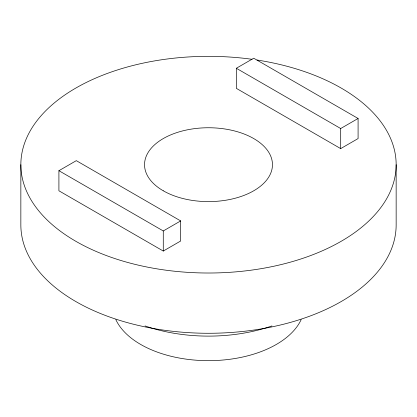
<?xml version="1.0" encoding="UTF-8"?>
<svg xmlns="http://www.w3.org/2000/svg" width="417" height="417" viewBox="0 0 417 417"><rect width="100%" height="100%" fill="white"/><g stroke="black" fill="none" stroke-linecap="round" stroke-linejoin="round"><path stroke-width="0.63" d="M58.912 170.704L76.306 160.66L180.67 220.916L180.67 241L163.276 251.044L58.912 190.788L58.912 170.704L163.276 230.955L180.67 220.916M236.33 68.268L253.724 58.224L358.088 118.48L358.088 138.564L340.694 148.608L236.33 88.352L236.33 68.268L340.694 128.525L358.088 118.48M396.15 164.679L396.15 224.935A187.65 108.337 0 0 1 208.5 333.272A187.65 108.337 0 0 1 20.85 224.935L20.85 164.679M340.694 128.525L340.694 148.608M163.276 230.955L163.276 251.044M301.168 319.61A95.936 55.388 0 0 1 208.5 360.663A95.936 55.388 0 0 1 115.832 319.61M271.915 325.948A122.994 71.01 0 0 1 145.085 325.948M257.065 60.027A187.65 108.337 0 0 1 342.409 240.573A187.65 108.337 0 0 1 28.174 194.645A187.65 108.337 0 0 1 252.03 59.292M163.276 190.788A63.957 36.925 0 0 0 270.279 174.233A63.957 36.925 0 0 0 191.945 129.009A63.957 36.925 0 0 0 163.276 190.788"/></g></svg>
